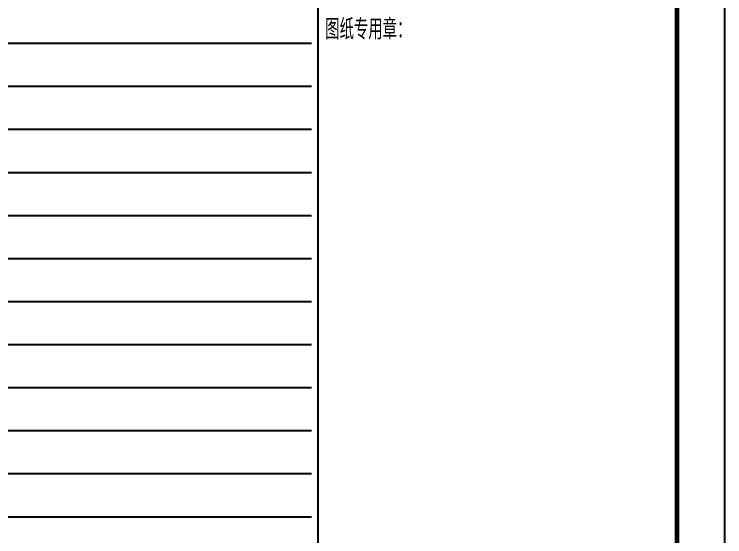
# Model space of a CAD drawing. Extents: x -695846 to 822170, y -413475 to 397179.
# Drawn here: x 508770 to 523620, y 335304 to 346231 of the extents above; entities that cross this region are included whole.
import ezdxf

# ---------------------------------------------------------------- set-up
doc = ezdxf.new("R2010")
doc.units = 0
doc.header["$LTSCALE"] = 1000
doc.header["$MEASUREMENT"] = 0
for name, color, linetype in [('T-图框-175', 175, 'Continuous'), ('TK', 4, 'Continuous'), ('ZSX', 8, 'Continuous')]:
    doc.layers.add(name, color=color, linetype=linetype)
doc.styles.add('tk', font='txt.shx', dxfattribs={"width": 0.7, "bigfont": 'hztxt.shx'})

# ---------------------------------------------------------------- blocks, each defined once
blk = doc.blocks.new('3er1t35wer1t')
at = {"layer": 'TK', "color": 7}
blk.add_lwpolyline([(313385, 263477), (313385, 303477), (320885, 303477), (320885, 263477)], close=True, dxfattribs=at)
at = {"layer": 'TK', "color": 7, "lineweight": -3, "style": 'tk', "width": 0.7}
blk.add_text('图纸专用章：', height=428.6, dxfattribs=at).set_placement((313531, 293577))

msp = doc.modelspace()

# ---------------------------------------------------------------- linework, layer by layer
at = {"layer": 'T-图框-175'}
msp.add_lwpolyline([(464220, 314602), (523620, 314602), (523620, 356602), (464220, 356602)], close=True, dxfattribs=at)
at = {"layer": 'T-图框-175', "const_width": 100}
msp.add_lwpolyline([(466720, 315602), (522620, 315602), (522620, 355602), (466720, 355602)], close=True, dxfattribs=at)
at = {"layer": 'ZSX', "linetype": 'Continuous'}
for p, q in [((466682, 345624), (514982, 345624)), ((466682, 344724), (514982, 344724)), ((466682, 343824), (514982, 343824)), ((466682, 342924), (514982, 342924)), ((466682, 342024), (514982, 342024)), ((466682, 341124), (514982, 341124)), ((466682, 340224), (514982, 340224)), ((466682, 339324), (514982, 339324)), ((466682, 338424), (514982, 338424)), ((466682, 337524), (514982, 337524)), ((466682, 336624), (514982, 336624)), ((466682, 335724), (514982, 335724))]:
    msp.add_line(p, q, dxfattribs=at)

# ---------------------------------------------------------------- block references
msp.add_blockref('3er1t35wer1t', (201739, 52125))

doc.saveas('drawing.dxf')
